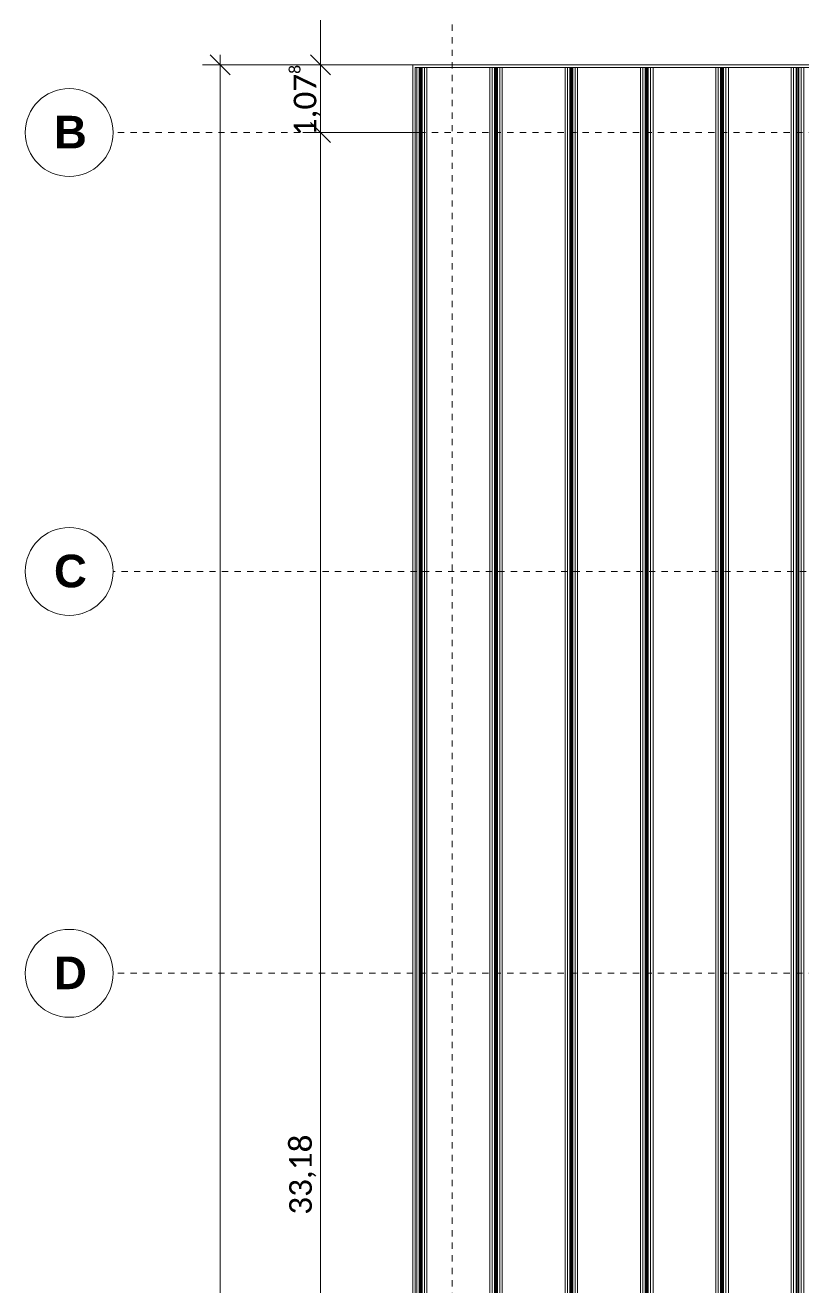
# Model space of a CAD drawing. Header units: metres. Extents: x -8 to 121, y -57 to 15.
# Drawn here: x -6.8 to 5.6, y -18.99 to 1.12 of the extents above; entities that cross this region are included whole.
import ezdxf

# ---------------------------------------------------------------- set-up
doc = ezdxf.new("R2010")
doc.units = ezdxf.units.M
doc.linetypes.add('Grid Line', pattern=[0.022225, 0.0127, -0.003175, 0.003175, -0.003175])
for name, color, linetype, lineweight in [('A-ANNO-DIMS', 7, 'Continuous', 5), ('A-ANNO-DIMS-200', 7, 'Continuous', 5), ('A-ROOF', 7, 'Continuous', 9), ('A-WALL', 7, 'Continuous', 9), ('S-GRID-IDEN', 7, 'Continuous', 5), ('S-GRID-IDEN-1', 7, 'Continuous', 18)]:
    doc.layers.add(name, color=color, linetype=linetype, lineweight=lineweight)
doc.layers.add('S-GRID-1', color=9, linetype='Grid Line', lineweight=5, true_color=0x808080)
doc.styles.add('Arial_B', font='arialbd.ttf', dxfattribs={"height": 0.52})
doc.styles.add('Calibri', font='calibri.ttf', dxfattribs={"height": 0.36})
doc.dimstyles.new('_Linear__M_MM_1_8mm', dxfattribs={"dimscale": 0.3048, "dimtxt": 0.423845, "dimasz": 1.049869, "dimexe": 0.918635, "dimexo": 0.0625, "dimgap": 0, "dimtad": 1, "dimrnd": 0.001, "dimzin": 0, "dimdsep": 46, "dimtxsty": 'Calibri', "dimblk1": 'OBLIQUE', "dimblk2": 'OBLIQUE', "dimsah": 1, "dimcen": 0.09, "dimdle": 0.524934, "dimazin": 0, "dimtfac": 1, "dimtdec": 4, "dimtix": 1, "dimtmove": 0, "dimatfit": 3, "dimfxl": 5.249344, "dimfxlon": 1, "dimtvp": 1, "dimtolj": 1, "dimtzin": 0, "dimlwd": 5, "dimlwe": 5, "dimarcsym": 2})

# ---------------------------------------------------------------- blocks, each defined once
blk = doc.blocks.new('Telhados 1 - Telhados 1-4018348-COBERTURA')
at = {"layer": 'A-ROOF'}
for p, q in [((-0.587, 0.447), (-0.56, 0.446)), ((-0.56, 0.446), (-0.523, 0.446)), ((-0.56, -42.359), (-0.56, 0.446)), ((-0.523, 0.446), (-0.509, 0.446)), ((-0.523, -42.359), (-0.523, 0.446)), ((-0.509, -42.359), (-0.509, 0.446)), ((-0.49, 0.446), (-0.476, 0.446)), ((-0.49, -42.359), (-0.49, 0.446)), ((-0.476, 0.446), (-0.439, 0.446)), ((-0.476, -42.359), (-0.476, 0.446)), ((-0.439, 0.446), (-0.4, 0.447)), ((-0.439, -42.359), (-0.439, 0.446)), ((-0.4, -42.359), (-0.4, 0.447)), ((0.6, 0.447), (0.639, 0.446)), ((0.6, -42.359), (0.6, 0.447)), ((0.639, 0.446), (0.677, 0.446)), ((0.639, -42.359), (0.639, 0.446)), ((0.677, 0.446), (0.691, 0.446)), ((0.677, -42.359), (0.677, 0.446)), ((0.691, -42.359), (0.691, 0.446)), ((0.709, 0.446), (0.723, 0.446)), ((0.709, -42.359), (0.709, 0.446)), ((0.723, 0.446), (0.761, 0.446)), ((0.723, -42.359), (0.723, 0.446)), ((0.761, 0.446), (0.8, 0.447)), ((0.761, -42.359), (0.761, 0.446)), ((0.8, -42.359), (0.8, 0.447)), ((1.8, 0.447), (1.839, 0.446)), ((1.8, -42.359), (1.8, 0.447)), ((1.839, 0.446), (1.877, 0.446)), ((1.839, -42.359), (1.839, 0.446)), ((1.877, 0.446), (1.891, 0.446)), ((1.877, -42.359), (1.877, 0.446)), ((1.891, -42.359), (1.891, 0.446)), ((1.909, 0.446), (1.923, 0.446)), ((1.909, -42.359), (1.909, 0.446)), ((1.923, 0.446), (1.961, 0.446)), ((1.923, -42.359), (1.923, 0.446)), ((1.961, 0.446), (2, 0.447)), ((1.961, -42.359), (1.961, 0.446)), ((2, -42.359), (2, 0.447)), ((3, 0.447), (3.039, 0.446)), ((3, -42.359), (3, 0.447)), ((3.039, 0.446), (3.077, 0.446)), ((3.039, -42.359), (3.039, 0.446)), ((3.077, 0.446), (3.091, 0.446)), ((3.077, -42.359), (3.077, 0.446)), ((3.091, -42.359), (3.091, 0.446)), ((3.109, 0.446), (3.123, 0.446)), ((3.109, -42.359), (3.109, 0.446)), ((3.123, 0.446), (3.161, 0.446)), ((3.123, -42.359), (3.123, 0.446)), ((3.161, 0.446), (3.2, 0.447)), ((3.161, -42.359), (3.161, 0.446)), ((3.2, -42.359), (3.2, 0.447)), ((4.2, 0.447), (4.239, 0.446)), ((4.2, -42.359), (4.2, 0.447)), ((4.239, 0.446), (4.277, 0.446)), ((4.239, -42.359), (4.239, 0.446)), ((4.277, 0.446), (4.291, 0.446)), ((4.277, -42.359), (4.277, 0.446)), ((4.291, -42.359), (4.291, 0.446)), ((4.309, 0.446), (4.323, 0.446)), ((4.309, -42.359), (4.309, 0.446)), ((4.323, 0.446), (4.361, 0.446)), ((4.323, -42.359), (4.323, 0.446)), ((4.361, 0.446), (4.4, 0.447)), ((4.361, -42.359), (4.361, 0.446)), ((4.4, -42.359), (4.4, 0.447)), ((5.4, 0.447), (5.439, 0.446)), ((5.4, -42.359), (5.4, 0.447)), ((5.439, 0.446), (5.477, 0.446)), ((5.439, -42.359), (5.439, 0.446)), ((5.477, 0.446), (5.491, 0.446)), ((5.477, -42.359), (5.477, 0.446)), ((5.491, -42.359), (5.491, 0.446)), ((5.509, 0.446), (5.523, 0.446)), ((5.509, -42.359), (5.509, 0.446)), ((5.523, 0.446), (5.561, 0.446)), ((5.523, -42.359), (5.523, 0.446)), ((5.561, 0.446), (5.6, 0.447)), ((5.561, -42.359), (5.561, 0.446)), ((5.6, -42.359), (5.6, 0.447))]:
    blk.add_line(p, q, dxfattribs=at)
for centre, major_axis, start_param, end_param in [((-0.5, 0.446), (0.0159, 0), 4.074595, 5.350183), ((0.1, 0.442), (0.708, 0), 1.945513, 2.354479), ((0.1, 0.442), (0.708, 0), 0.787771, 1.195987), ((0.7, 0.446), (0.0159, 0), 4.074595, 5.350183), ((1.3, 0.442), (0.708, 0), 1.945627, 2.353822), ((1.3, 0.442), (0.708, 0), 0.786486, 1.196147), ((1.9, 0.446), (0.0159, 0), 4.074595, 5.350183), ((2.5, 0.442), (0.708, 0), 1.945627, 2.353822), ((2.5, 0.442), (0.708, 0), 0.786486, 1.196147), ((3.1, 0.446), (0.0159, 0), 4.074595, 5.350183), ((3.7, 0.442), (0.708, 0), 1.945627, 2.353822), ((3.7, 0.442), (0.708, 0), 0.786486, 1.196147), ((4.3, 0.446), (0.0159, 0), 4.074595, 5.350183), ((4.9, 0.442), (0.708, 0), 1.945627, 2.353822), ((4.9, 0.442), (0.708, 0), 0.786486, 1.196147), ((5.5, 0.446), (0.0159, 0), 4.074595, 5.350183)]:
    blk.add_ellipse(centre, major_axis=major_axis, ratio=0.010001, start_param=start_param, end_param=end_param, dxfattribs=at)
blk = doc.blocks.new('Eixo - CABEÇA DE EIXO - PRETO-498843-COBERTURA')
at = {"layer": 'S-GRID-IDEN-1'}
blk.add_circle((0, 0), 0.0035, dxfattribs=at)
blk = doc.blocks.new('DIMBLOCK3-COBERTURA')
at = {"layer": 'A-ANNO-DIMS-200'}
for p, q in [((-2.094, 6.673), (-2.374, 6.673)), ((-2.094, 6.833), (-2.094, 0.488)), ((-2.094, 6.673), (18.179, 6.673)), ((-2.094, 0.488), (-2.374, 0.488)), ((-2.094, 0.488), (-0.494, 0.488))]:
    blk.add_line(p, q, dxfattribs=at)
at = {"layer": 'A-ANNO-DIMS-200', "lineweight": 9}
for p, q in [((-2.094, 6.673), (-2.254, 6.833)), ((-2.094, 6.673), (-1.934, 6.513)), ((-2.094, 0.488), (-2.254, 0.648)), ((-2.094, 0.488), (-1.934, 0.328))]:
    blk.add_line(p, q, dxfattribs=at)
at = {"layer": 'A-ANNO-DIMS-200', "color": 0, "insert": (-2.593, 2.983), "char_height": 0.36, "width": 1.43425, "attachment_point": 1, "rotation": 90, "line_spacing_factor": 1.158048, "style": 'Calibri'}
blk.add_mtext('6,18\\A2\\H0.5x;\\S5^  ;\\H2x;', dxfattribs=at)
blk = doc.blocks.new('_Oblique')
at = {"color": 0, "linetype": 'ByBlock', "lineweight": -2}
blk.add_line((-0.5, -0.5), (0.5, 0.5), dxfattribs=at)
blk = doc.blocks.new('DIMBLOCK4-COBERTURA')
at = {"layer": 'A-ANNO-DIMS-200', "lineweight": 9}
for p, q in [((-2.094, 0.488), (-2.254, 0.648)), ((-2.094, 0.488), (-1.934, 0.328)), ((-2.094, -0.59), (-2.254, -0.43)), ((-2.094, -0.59), (-1.934, -0.75))]:
    blk.add_line(p, q, dxfattribs=at)
at = {"layer": 'A-ANNO-DIMS-200'}
for p, q in [((-2.094, 0.488), (-2.374, 0.488)), ((-2.094, 0.488), (-2.094, -0.59)), ((-2.094, 0.488), (-0.494, 0.488)), ((-2.094, -0.59), (-2.374, -0.59)), ((-2.094, -0.59), (-0.494, -0.59))]:
    blk.add_line(p, q, dxfattribs=at)
at = {"layer": 'A-ANNO-DIMS-200', "color": 0, "insert": (-2.593, -0.648), "char_height": 0.36, "width": 1.43425, "attachment_point": 1, "rotation": 90, "line_spacing_factor": 1.158048, "style": 'Calibri'}
blk.add_mtext('1,07\\A2\\H0.5x;\\S8^  ;\\H2x;', dxfattribs=at)
blk = doc.blocks.new('DIMBLOCK5-COBERTURA')
at = {"layer": 'A-ANNO-DIMS-200'}
for p, q in [((-2.094, -0.59), (-2.374, -0.59)), ((-2.094, -0.59), (-2.094, -33.93)), ((-2.094, -0.59), (-0.494, -0.59)), ((-2.094, -33.77), (-2.374, -33.77)), ((-2.094, -33.77), (-0.494, -33.77))]:
    blk.add_line(p, q, dxfattribs=at)
at = {"layer": 'A-ANNO-DIMS-200', "lineweight": 9}
for p, q in [((-2.094, -0.59), (-2.254, -0.43)), ((-2.094, -0.59), (-1.934, -0.75)), ((-2.094, -33.77), (-2.254, -33.61)), ((-2.094, -33.77), (-1.934, -33.93))]:
    blk.add_line(p, q, dxfattribs=at)
at = {"layer": 'A-ANNO-DIMS-200', "color": 0, "insert": (-2.593, -17.826), "char_height": 0.36, "width": 1.55123, "attachment_point": 1, "rotation": 90, "line_spacing_factor": 1.158048, "style": 'Calibri'}
blk.add_mtext('33,18', dxfattribs=at)
blk = doc.blocks.new('DIMBLOCK6-COBERTURA')
at = {"layer": 'A-ANNO-DIMS-200', "lineweight": 9}
for p, q in [((-3.694, 0.488), (-3.854, 0.648)), ((-3.694, 0.488), (-3.534, 0.328)), ((-3.694, -54.65), (-3.854, -54.49)), ((-3.694, -54.65), (-3.534, -54.81))]:
    blk.add_line(p, q, dxfattribs=at)
at = {"layer": 'A-ANNO-DIMS-200'}
for p, q in [((-3.694, 0.648), (-3.694, -54.81)), ((-3.694, 0.488), (-3.974, 0.488)), ((-3.694, 0.488), (-2.094, 0.488)), ((-3.694, -54.65), (-3.974, -54.65)), ((-3.694, -54.65), (-2.094, -54.65))]:
    blk.add_line(p, q, dxfattribs=at)
at = {"layer": 'A-ANNO-DIMS-200', "color": 0, "insert": (-4.193, -27.823), "char_height": 0.36, "width": 1.7801, "attachment_point": 1, "rotation": 90, "line_spacing_factor": 1.158048, "style": 'Calibri'}
blk.add_mtext('55,13\\A2\\H0.5x;\\S8^  ;\\H2x;', dxfattribs=at)

msp = doc.modelspace()

# ---------------------------------------------------------------- linework, layer by layer
at = {"layer": 'A-WALL'}
for p, q in [((-0.6266, -54.65), (-0.6266, 0.4883)), ((-0.6266, 0.4883), (78.6266, 0.4883)), ((-0.5866, 0.4483), (-0.5866, -54.61)), ((78.5866, 0.4483), (-0.5866, 0.4483))]:
    msp.add_line(p, q, dxfattribs=at)
at = {"layer": 'S-GRID-1'}
for p, q in [((0, -52.97), (0, 12.9494)), ((94.379, -0.59), (-5.3958, -0.59)), ((78.6361, -7.58), (-5.3958, -7.58)), ((94.379, -13.98), (-5.3958, -13.98))]:
    msp.add_line(p, q, dxfattribs=at)

# ---------------------------------------------------------------- block references
at = {"layer": 'A-ROOF'}
msp.add_blockref('Telhados 1 - Telhados 1-4018348-COBERTURA', (0, 0), dxfattribs=at)
at = {"layer": 'S-GRID-IDEN-1', "xscale": 199.9999999999999, "yscale": 199.9999999999999, "zscale": 199.9999999999999, "rotation": 89.99999999999982}
for p in [(-6.0958, -0.59), (-6.0958, -7.58), (-6.0958, -13.98)]:
    msp.add_blockref('Eixo - CABEÇA DE EIXO - PRETO-498843-COBERTURA', p, dxfattribs=at)

# ---------------------------------------------------------------- texts
at = {"layer": 'S-GRID-IDEN', "char_height": 0.52, "width": 0.64135, "attachment_point": 1, "style": 'Arial_B'}
for s, insert in [('\\fArial|b1|i0|c0|p34|;B', (-6.3389, -0.323)), ('\\fArial|b1|i0|c0|p34|;C', (-6.3389, -7.313)), ('\\fArial|b1|i0|c0|p34|;D', (-6.3389, -13.713))]:
    msp.add_mtext(s, dxfattribs=dict(at, insert=insert))

# ---------------------------------------------------------------- dimensions: what is measured, and where the dimension line sits
at = {"layer": 'A-ANNO-DIMS'}
for base, p1, p2, text, override, picture, middle in [((-2.0942, 0.4883), (18.1793, 6.673), (-0.4942, 0.4883), '\\A1;6,18\\Q;{\\A1;{\\H0.5x;\\S5^ ;}}', {"dimpost": '<>', "dimfxl": 19.671009}, 'DIMBLOCK3-COBERTURA', (-2.3161, 3.5806)), ((-3.6942, -54.65), (-2.0942, 0.4883), (-2.0942, -54.65), '\\A1;55,13\\Q;{\\A1;{\\H0.5x;\\S8^ ;}}', {"dimpost": '<>', "dimfxl": 55.138261}, 'DIMBLOCK6-COBERTURA', (-3.9161, -27.0809)), ((-2.0942, -0.59), (-0.4942, 0.4883), (-0.4942, -0.59), '\\A1;1,07\\Q;{\\A1;{\\H0.5x;\\S8^ ;}}', {"dimpost": '<>', "dimfxl": 1.078261}, 'DIMBLOCK4-COBERTURA', (-2.3161, -0.0509))]:
    dim = msp.add_linear_dim(base=base, p1=p1, p2=p2, angle=90, text=text, dimstyle='_Linear__M_MM_1_8mm', override=override, dxfattribs=at)
    dim.commit()
    dim.dimension.update_dxf_attribs({"geometry": picture, "text_midpoint": middle})
dim = msp.add_linear_dim(base=(-2.0942, -33.77), p1=(-0.4942, -0.59), p2=(-0.4942, -33.77), angle=90, dimstyle='_Linear__M_MM_1_8mm', override={"dimpost": '<>', "dimfxl": 33.18}, dxfattribs=at)
dim.commit()
dim.dimension.update_dxf_attribs({"geometry": 'DIMBLOCK5-COBERTURA', "text_midpoint": (-2.2786, -17.18)})

doc.saveas('drawing.dxf')
